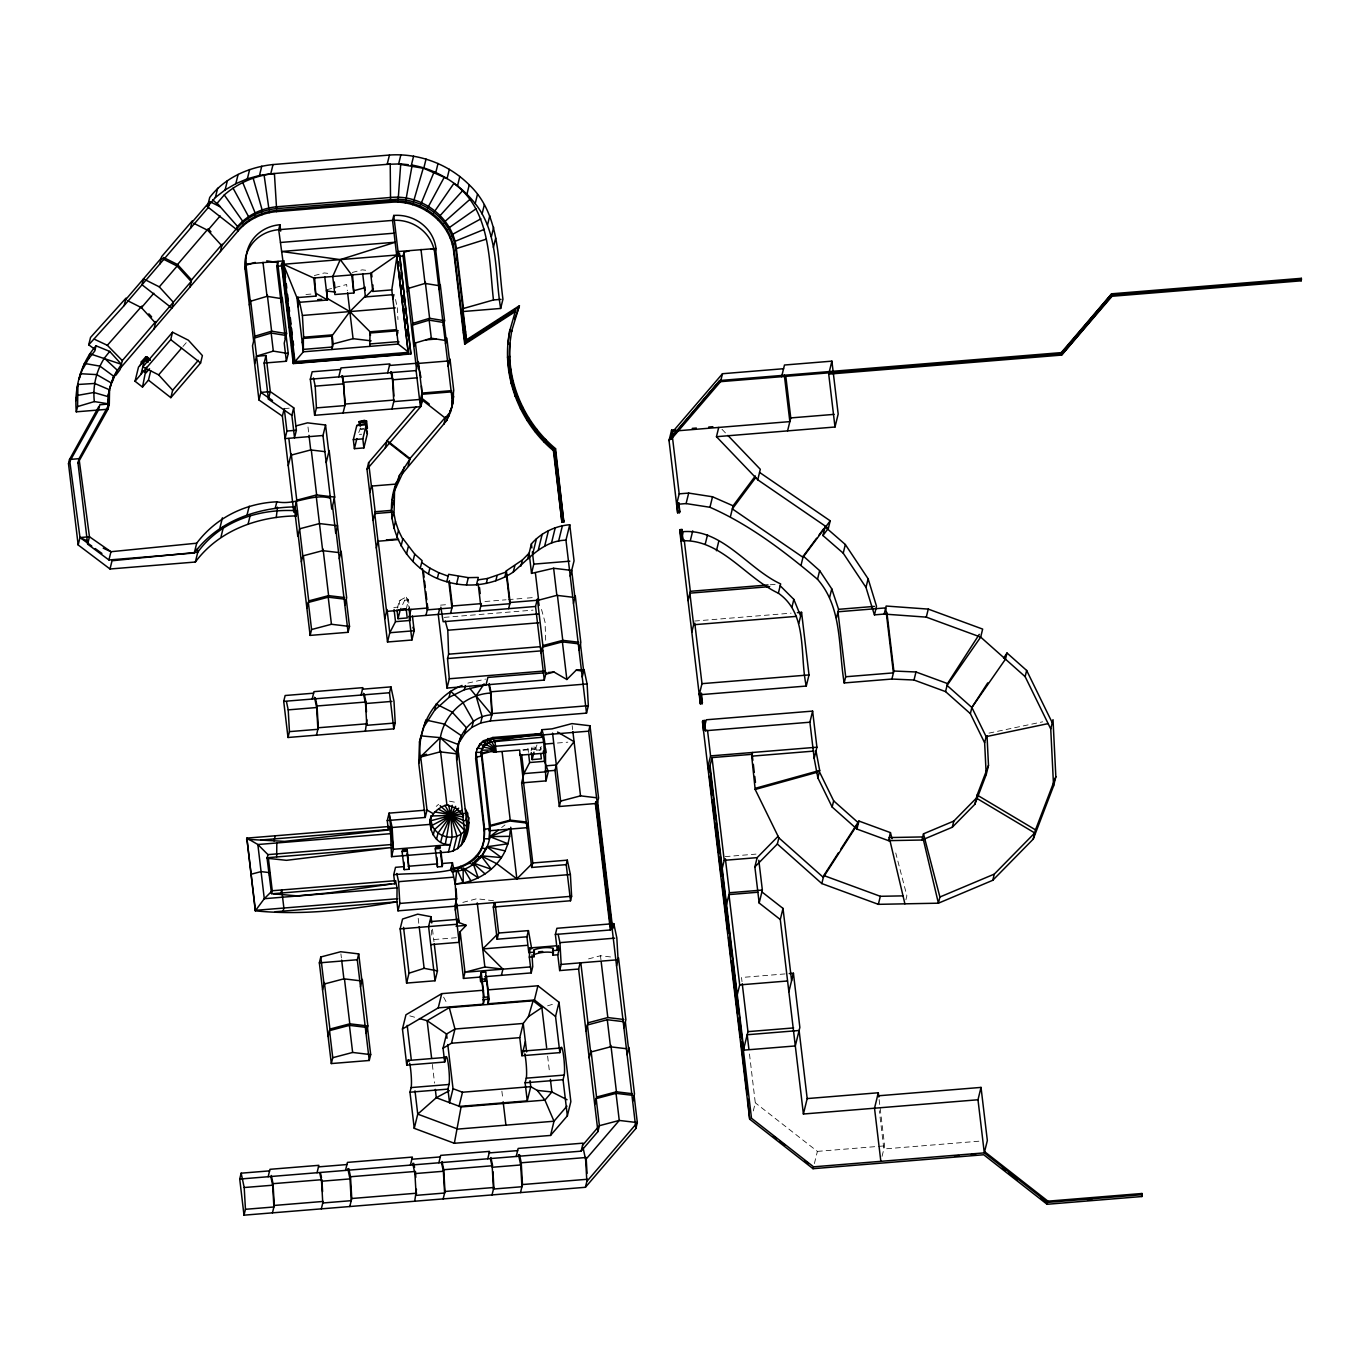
<?xml version="1.0" encoding="UTF-8"?>
<svg xmlns="http://www.w3.org/2000/svg" width="1370" height="1370" viewBox="0 0 1370 1370"><rect width="100%" height="100%" fill="white"/><g stroke="black" fill="none" stroke-linecap="round" stroke-linejoin="round"><path stroke-width="0.75" stroke-dasharray="5 3.75" d="M360.687 427.937L357.878 434.53L361.663 434.221M397.437 608.092L399.269 600.676L406.291 596.96L408.483 599.923L409.51 608.691L406.291 596.96L400.314 609.444M406.205 609.188L408.483 599.923L399.269 600.676L399.886 605.934M531.115 750.828L532.022 747.112M541.219 746.359L540.311 750.075L536.629 750.366M753.294 1110.933L755.281 1102.816L749.15 1051.252M814.396 1163.558L817.393 1151.382L755.281 1102.816M905.895 899.816L906.889 895.792L895.757 852.996M882.04 1156.383L884.626 1145.885L879.078 1099.151M536.989 744.972L534.42 750.332L534.009 746.821M182.981 346.507L187.022 341.781M436.208 806.399L438.606 804.276M501.625 827.548L504.982 824.946M547.589 1005.837L555.21 1003.474M522.843 749.887L540.705 747.301M314.364 275.558L324.296 272.938L329.708 273.572M352.296 272.459L362.228 269.839L367.657 270.472M326.745 289.755L346.627 284.498L347.363 290.748M462.837 902.402L476.76 898.737L494.81 900.895M588.552 958.897L600.471 955.746L612.51 957.185M467.855 683.099L485.579 679.109M988.969 733.121L1042.69 721.819M305.955 294.481L312.291 293.968M284.241 408.585L289.926 408.123M359.848 428.913L363.649 428.604M366.013 429.015L360.31 429.478L359.676 424.066M393.824 607.475L398.071 607.115M440.524 605.146L448.983 604.461M484.946 601.516L506.095 599.786M508.201 599.615L525.121 598.245M527.245 598.073L535.704 597.371M770.145 584.784L776.447 584.271M444.222 617.373L533.05 610.129M694.539 621.055L791.072 613.161M557.436 743.019L567.831 742.18M523.169 750.229L541.458 748.739M536.269 750.178L541.784 749.732M725.124 856.627L756 854.109M433.982 939.529L456.33 937.714M785.113 973.916L741.512 977.478L742.009 981.639M817.393 1151.382L876.218 1146.57M878.324 1146.399L884.626 1145.885M978.882 1141.21L883.873 1148.968L879.317 1110.727M449.463 801.159L457.563 802.734M409.801 1015.872L415.589 1017.482M721.973 429.272L726.408 433.896M443.623 997.137L447.391 1004.141M541.51 609.427L545.072 622.271L545.757 642.256M395.536 299.516L396.838 305.664M600.471 955.746L600.968 959.873M572.163 725.62L572.643 729.628M527.947 748.345L528.426 752.404M547.623 1056.133L549.627 1073.001M501.882 1091.154L502.893 1099.665M432.492 929.202L433.982 941.704M418.192 918.328L418.929 924.579M432.338 1064.404L434.564 1083.139M307.993 427.012L308.747 433.262M340.907 953.828L341.404 957.99M397.283 307.719L397.951 319.587M431.55 930.127L431.79 935.864"/><path stroke-width="1.5" d="M462.067 685.462C433.965 696.628 416.908 727.299 420.265 757.113L440.147 751.856C436.054 722.144 461.279 694.607 490.614 693.032L488.867 684.829M465.92 820.253L467.718 812.975L450.85 815.441L431.07 815.972C427.406 828.713 435.335 845.513 450.268 844.622L393.378 849.263L391.546 856.678L448.452 852.02C466.793 849.691 473.626 823.062 465.303 808.779M465.183 837.138L456.69 760.179C454.754 738.875 469.071 715.979 491.847 714.797L490.614 693.032M440.147 751.856L458.196 754.014L458.385 744.561L440.249 737.642L421.001 735.878L419.477 742.043L418.758 763.278L425.197 817.462L387.265 820.562L388.326 829.586L260.711 840.015M273.298 893.685L394.765 883.77L393.704 874.728C423.998 871.371 487.48 879.677 484.244 830.871L475.647 758.637L476.126 752.37L481.075 752.387L484.552 743.876L492.481 747.866L494.313 752.027L519.692 750.041L519.966 755.178L544.352 753.192L545.534 748.414L546.031 752.627M476.126 752.37L484.62 829.329L484.055 840.324M481.298 849.349L484.432 838.783L489.381 838.8L489.587 828.456L481.075 752.387L482.634 746.856L491.847 748.842L494.313 752.027M489.381 838.8L490.117 826.298L510 821.041L526.046 822.959M493.611 751.942L491.505 749.972L481.606 750.229L481.538 754.065L491.47 751.445L492.481 747.866L495.957 746.222L543.736 742.317L544.352 753.192M563.806 522.107L555.227 449.874C524.504 424.169 505.821 383.48 510.017 343.288C506.763 383.172 525.001 423.176 555.535 448.641L563.806 522.107L561.923 522.261L553.412 450.679C518.887 421.909 500.649 374.421 509.88 330.067L507.808 344.332L508.116 343.099M408.346 164.708L400.708 163.903L398.208 199.147L276.586 208.6C261.55 209.901 247.028 216.854 237.096 228.293L238.209 230.794L120.491 368.016M146.436 367.28L142.497 387.076L135.031 381.237L138.507 367.091L145.905 358.084L148.885 360.413M76.669 389.731L77.953 384.49L94.667 383.446L109.549 389.799L109.292 403.979L107.99 409.236L76.292 411.822C74.151 388.532 80.436 363.598 96.037 345.805L109.72 351.422L121.399 364.317L113.693 376.27L109.857 388.155L113.693 376.27L99.941 366.132L84.392 363.41L79.152 378.976L80.436 373.719L96.705 374.609L111.158 382.898L108.264 395.057L107.99 409.236L77.987 462.906L87.646 544.164L108.932 559.97L194.283 553C217.864 521.251 256.704 507.517 295.115 506.883L296.177 515.908C257.766 516.541 218.943 530.276 195.362 562.025L110.011 568.995L78.159 544.952L68.5 463.711L69.545 459.447L98.794 406.582M77.953 384.49L77.576 406.582L76.292 411.822M527.604 559.32L531.406 543.873C541.047 532.742 555.141 525.96 569.749 524.727L565.964 540.157C543.445 540.602 528.786 558.652 513.253 572.078C493.953 585.024 468.985 588.312 446.791 581.736C405.041 570.793 380.072 522.193 396.632 482.052L392.385 499.913M392.025 518.819L394.149 510.171L394.509 491.265M394.509 490.7L402.472 473.558L446.706 420.522L451.757 407.335L451.929 397.882L434.752 253.416L435.968 248.484A38.291 36.117 13.8 0 0 393.755 215.45L392.539 220.399L408.397 353.871L294.567 363.17L283.008 265.814L284.207 260.865L246.275 263.965L245.059 268.914L253.655 341.147M450.679 411.942L453.264 401.17L453.453 391.717M509.674 836.317L510.376 828.713L489.912 836.642C487.36 855.428 470.886 871.56 451.638 871.731L450.97 868.546C463.916 867.296 475.938 859.589 481.675 847.807L486.281 848.972L486.812 846.797L507.945 843.766L509.674 836.317L489.912 836.642L498.286 830.151M474.294 861.764L481.024 855.788L496.779 863.716L516.867 878.889L532.776 862.98L567.317 860.154L570.382 874.505L571.615 896.271L456.467 905.69L455.217 883.924L456.672 871.286M509.726 344.521L511.763 330.444L511.455 331.677L519.401 305.716L466.536 339.777L466.245 341.01L519.093 306.949L519.401 305.716M452.237 805.337L445.319 844.28M550.38 1079.32L551.887 1091.976L544.917 1100.11L461.073 1106.96L454.343 1143.282L414.254 1128.332L409.972 1092.215L411.103 1087.574A14.368 1.593 85.3 0 0 409.681 1063.257M294.567 363.17L294.944 361.611L408.774 352.313L398.225 344.058L391.786 289.892L397.197 254.974L370.653 273.383L313.747 278.024L283.384 264.273L278.709 229.698L279.925 224.749A38.291 36.117 13.8 0 0 246.275 263.965M88.725 344.829L90.557 337.414L125.989 298.146L124.173 305.561L88.725 344.829L95.129 349.504M75.692 400.742L76.977 395.502L93.862 392.488L108.932 396.872L107.648 402.129M83.108 368.65L88.451 358.94L89.735 353.7L121.399 364.317M96.037 345.805L94.753 351.045L88.451 358.94M77.987 462.906L79.032 458.676L109.292 403.979L94.342 401.581L77.576 406.582M108.264 395.057L109.549 389.799M112.391 381.528L117.118 370.037L104.343 358.169L109.72 351.422M155.855 321.505L122.307 360.601L120.115 369.558L115.834 375.294M78.159 544.952L79.991 537.537L69.545 459.447L79.032 458.676L89.461 536.766L87.646 544.164M159.862 263.965L161.677 256.567L192.331 220.827L190.516 228.242M139.654 365.995L145.905 358.084M140.99 374.301L144.466 360.156L147.446 362.502M154.039 328.92L155.478 323.046L191.166 281.449L177.141 266.071L161.3 258.108L125.612 299.705M142.497 387.076L148.457 380.141L150.717 370.876M108.932 559.97L110.953 551.716L89.461 536.766L79.991 537.537L91.79 546.082M110.011 568.995L112.032 560.758L197.76 552.23C220.519 520.549 259.786 508.287 297.444 510.77L296.177 515.908M135.031 381.237L170.719 339.64L172.534 332.225L188.375 340.205L202.4 355.583L200.585 362.999L170.839 397.66L148.457 380.141M464.704 344.212L465.012 342.979L515.634 310.356L515.326 311.589L464.704 344.212L453.727 251.875C450.422 221.7 420.059 199.386 390.382 202.332L276.569 211.631C261.944 212.881 247.85 219.662 238.209 230.794L207.452 206.733L209.713 197.468C224.577 177.792 248.929 167.054 273.024 164.554L389.457 155.05C418.723 152.96 448.504 164.092 469.242 184.864C500.392 214.217 497.635 260.386 502.944 299.191L500.666 308.455L462.735 311.555L466.245 341.01M189.711 287.323L191.543 279.908L222.197 244.185L220.364 251.583M207.452 206.733L215.364 197.503L217.642 188.238M170.839 397.66L172.671 390.244L198.342 360.31M215.364 197.503L225.108 189.933L227.386 180.669M225.108 189.933L235.828 183.683L238.106 174.418M235.828 183.683L247.353 178.819L249.631 169.555M237.096 228.293L237.558 226.444C247.49 215.004 262.012 208.035 277.048 206.75L390.998 197.434C421.6 194.42 452.939 217.436 456.381 248.569L463.488 308.473L462.735 311.555M242.233 223.087L242.678 221.238L224.286 194.934C238.226 182.758 255.984 175.257 274.411 173.562L276.586 208.6M243.243 225.656L243.552 224.423C252.799 216.323 264.65 211.477 276.86 210.398L390.69 201.099C420.35 198.153 450.73 220.467 454.035 250.624L465.012 342.979M248.141 218.498L248.586 216.648L233.054 188.118M247.353 178.819L259.495 175.446L261.773 166.181M248.98 221.221L249.272 219.988M254.649 214.696L255.111 212.847L242.73 182.467M255.282 217.539L255.573 216.306M259.495 175.446L270.746 173.819L273.024 164.554M261.653 211.751L262.115 209.884L253.142 178.1M262.047 214.679L262.355 213.446M269.034 209.696L264.085 175.052M269.188 212.71L269.496 211.477M249.357 305.031L250.573 300.081L254.871 336.198L252.508 345.788L258.947 399.971L282.374 416.155L293.796 512.226L296.759 500.187L291.228 453.658L288.265 465.697M276.569 211.631L276.86 210.398M194.283 553L196.698 543.205C215.878 517.757 245.144 503.269 276.826 501.814C295.338 505.616 312.12 493.012 330.29 498.149M195.362 562.025L197.76 552.23L197.331 548.634M285.354 338.561L276.774 266.328L277.99 261.379M254.666 363.838L256.55 356.114L273.315 351.114L288.265 353.528L286.364 361.252L264.136 363.067L268.434 399.184L291.861 415.367L294.533 437.835L296.382 430.266L293.711 407.798L270.301 391.632L260.814 392.402L258.947 399.971M399.732 255.385L410.88 353.974L293.266 363.581L281.484 264.427L281.86 262.886L283.761 262.732M220.005 527.604L222.402 517.826M221.067 536.629L223.481 526.851M264.136 363.067L266.003 355.498L256.515 356.268M281.055 302.445L282.271 297.495L286.57 333.612L284.224 343.185L286.364 361.252M268.434 399.184L270.301 391.632L266.003 355.498M297.992 306.675L299.362 301.109L302.41 315.46L303.66 337.225L302.291 342.791M247.165 514.452L249.186 506.215M248.244 523.477L250.265 515.24M293.266 363.581L293.146 357.81M282.374 416.155L284.241 408.585L286.912 431.036L285.046 438.606L322.977 435.506L325.563 425.008L307.496 422.85L295.577 426.001M391.888 294.755L365.447 296.913L365.756 295.68L349.847 311.589L331.814 336.13L303.352 338.458L303.352 351.816L294.944 361.611L283.384 264.273L296.913 297.632L315.905 296.091L314.603 277.562M291.861 415.367L293.711 407.798M275.182 508.51L276.826 501.814M335.479 292.067L326.437 290.988L326.745 289.755L327.516 300.013L299.054 302.342L297.906 296.965M276.26 517.535L277.476 507.225M421.463 385.963L422.217 399.269L420.402 406.684L314.62 415.315L310.322 379.199L312.154 371.784L340.599 369.472M314.62 415.315L316.436 407.9L315.203 386.152L313.456 377.949M331.814 349.487L333.184 343.938L332.122 334.897L303.66 337.225M353.837 292.992L351.679 274.925L340.291 259.615L281.586 251.498L395.399 242.199L340.291 259.615L332.722 276.483L334.862 294.533L353.837 292.992L352.535 274.462M389.457 155.05L387.179 164.314L400.708 163.903M338.784 376.887L340.976 367.931L389.851 363.923L387.659 372.88M400.879 154.827L398.601 164.092L423.758 168.322L447.065 178.562L449.343 169.298M301.366 561.769L302.89 555.603M390.536 199.301L390.227 164.092L270.746 173.819M326.197 462.598L329.16 450.559L334.691 497.087L331.728 509.126L322.977 435.506M390.382 202.332L390.69 201.099M343.065 413.004L345.274 404.047L342.723 376.116M391.786 289.892L372.794 291.433L372.931 284.96M397.865 202.195L398.173 200.962M369.763 346.387L370.054 331.797L349.847 311.589L327.824 298.78M411.308 165.427L413.586 156.163M255.299 910.827L264.29 898.703L272.253 890.74L395.519 880.67L397.06 887.846L396.923 901.82C350.155 909.663 302.701 915.622 255.299 910.827L246.84 838.115L389.08 826.504L390.621 833.679L391.546 856.678M398.208 199.147L405.914 199.952L412.164 165.102C436.979 169.555 459.618 183.888 475.202 203.582C498.8 233.157 494.69 273.401 500.666 308.455M405.332 202.983L405.64 201.75M362.485 689.196L390.929 686.867L393.995 701.217L395.228 722.983L393.789 728.857L288.008 737.488L283.71 701.371L285.148 695.515L313.61 693.186M306.897 608.314L308.729 600.899L303.438 556.477M408.397 353.871L396.82 256.515L398.036 251.566L393.755 215.45M353.323 439.65L356.799 425.505L365.362 423.604L367.365 433.759L363.889 447.904L354.402 448.675L353.323 439.65L362.81 438.879L366.287 424.734L356.799 425.505M410.88 353.974L399.475 253.279L397.591 253.433M412.644 204.678L412.952 203.445M466.536 339.777L455.919 250.419C453.247 227.506 435.386 208.103 413.483 201.715L423.381 167.722M359.676 424.066L360.053 422.525L365.739 422.063L366.389 427.474M354.402 448.675L356.885 438.571M423.758 168.322L426.036 159.057M250.847 875.361L251.138 874.231L261.071 871.611L270.095 872.69L269.445 875.327M416.48 369.009L403.054 256.002L403.962 252.303L409.561 250.642M346.285 599.341L349.504 626.433L348.066 632.306L310.117 635.406L311.572 629.532L308.353 602.44L328.218 597.183L344.281 599.101M392.847 298.917L393.909 294.601M288.008 737.488L289.447 731.631L288.214 709.865L286.467 701.663M365.739 422.063L365.79 427.217M419.7 207.281L420.008 206.031M420.761 204.387L434.204 171.695M339.315 558.686L341.13 551.271L346.661 597.799L344.846 605.215M390.895 884.078L340.719 891.202A105.028 32.88 -6.8 0 1 327.961 893L297.273 895.894L271.534 893.634L267.064 858.254L267.955 854.623L257.851 844.519L246.84 838.115L255.419 910.348L397.677 898.737M426.361 210.706L426.652 209.473M435.746 172.723L438.023 163.458M427.645 207.932L444.411 176.953M407.352 292.118L408.568 287.186L412.849 323.303L411.634 328.235M397.146 335.033L397.848 332.156M274.034 840.923L275.284 835.803M412.421 615.969L414.168 630.748L411.89 640.013L387.505 641.999L366.989 469.293L368.616 462.649L386.871 441.363M312.172 699.06L313.987 691.644L362.862 687.654L361.046 695.069M432.509 214.919L432.817 213.686M433.999 212.299L453.864 183.426C490.665 209.935 488.936 259.94 493.457 299.962L463.488 308.473M276.671 856.935L276.826 842.978M369.763 492.721L371.407 486.093L368.616 462.649M271.534 893.634L272.253 890.74L268.434 858.647M438.058 219.851L438.349 218.618M391.957 408.996L393.772 401.598L392.539 379.832L390.792 371.63M439.736 217.385L440.181 215.535L462.358 190.978M385.244 448.007L387.076 440.592L415.881 406.993M316.453 735.176L318.285 727.761L317.035 705.995L315.288 697.792M442.887 225.399L443.195 224.166M413.791 346.302L414.545 343.219L412.404 325.152L429.17 320.152L444.103 322.567L446.243 340.616L431.31 338.219L414.545 343.219M444.719 223.122L445.181 221.272L469.773 199.506M280.73 894.028L281.723 889.969L283.881 908.036L282.837 912.266M373.051 520.377L375.175 511.729L372.126 486.059M457.546 185.738L459.823 176.473M446.928 231.496L447.237 230.246M448.915 229.424L449.36 227.557L475.989 208.839M420.402 406.684L416.103 370.568L418.312 361.611L422.046 393.07L419.854 402.026M450.131 238.003L450.422 236.77M439.051 289.532L440.267 284.6L444.565 320.717L443.349 325.649M452.203 236.154L452.665 234.304L480.887 218.84M376.339 548.017L378.154 540.602L386.58 611.38L427.765 608.006L427.269 603.896M452.408 244.836L452.699 243.603M454.566 243.209L455.011 241.36L484.381 229.321M466.964 194.129L469.242 184.864M453.727 251.875L454.035 250.624M397.899 481.88L399.526 475.236L409.801 459.292L388.515 442.647M391.546 509.332L393.669 500.684M455.919 250.419L456.381 248.569L486.247 239.185M402.472 473.558L404.099 466.93M454.806 260.899L455.097 259.666L456.998 259.512M366.989 469.293L420.933 406.41L422.748 398.995L429.307 404.116M408.174 465.92L409.99 458.522L445.678 416.925L443.863 424.34M393.789 528.203L395.468 521.405L393.687 512.02L374.729 513.579L378 541.219L398.619 539.54M475.202 203.582L477.479 194.317M396.82 537.297L398.499 530.515L395.468 521.405M634.104 1095.503L637.324 1122.595L635.885 1128.469L585.418 1187.293L243.997 1215.173L239.716 1179.056L241.154 1173.182L269.599 1170.87M445.49 343.716L446.86 338.15L449.565 360.875L417.85 363.461L415.401 342.808M482.086 213.925L484.363 204.661M401.085 545.996L402.9 538.581L414.75 554.096L422.131 560.672L420.316 568.088M384.747 618.778L387.025 609.513L389.782 632.735L387.505 641.999M448.196 366.424L450.011 359.008L453.744 390.467L451.929 397.882M243.997 1215.173L245.453 1209.299L244.202 1187.533L241.154 1173.182M406.479 554.114L408.294 546.698M487.514 225.023L489.792 215.758M365.328 731.186L366.937 719.815M463.385 333.064L463.676 331.831L465.577 331.677L465.269 332.91M491.385 236.65L493.662 227.369M398.824 609.804L406.205 609.188L407.233 617.956L398.036 618.709L400.314 609.444L405.828 608.999M446.706 420.522L452.203 405.76M412.918 561.512L414.75 554.096M452.168 402.626L453.675 396.444M449 416.36L450.507 410.178M451.757 407.335L453.264 401.17M493.405 247.371L495.683 238.106M331.317 1063.565L332.756 1057.708L329.536 1030.617L349.418 1025.359L367.468 1027.517L370.688 1054.609L369.249 1060.483L331.317 1063.565L319.347 962.853L320.785 956.996L340.668 951.739L358.717 953.897L361.937 980.989L343.887 978.831L324.005 984.088L320.785 956.996M268.16 1176.727L269.976 1169.312L318.867 1165.322L317.035 1172.737M393.789 728.857L389.491 692.74L390.929 686.867M411.89 640.013L409.133 616.791L410.949 609.376M322.567 989.945L324.382 982.53L329.913 1029.075L328.098 1036.491M428.519 573.705L429.889 568.139L421.686 562.522M272.459 1212.844L274.274 1205.446L273.041 1183.68L271.294 1175.477M425.933 615.421L427.765 608.006M437.39 578.277L438.76 572.711L429.889 568.139M387.265 820.562L389.08 813.146L424.905 810.218M439.616 608.862L438.246 614.411L446.997 688.048L544.284 680.085L546.099 672.687M446.791 581.736L448.606 574.321L468.317 577.643L478.301 577.438L476.469 584.853M389.08 826.504L388.224 829.997L284.532 841.368L246.549 839.296M369.249 1060.483L357.279 959.754L358.717 953.897M514.897 317.874L514.589 319.107L519.093 306.949M507.499 357.501L507.79 356.268C508.921 392.06 526.474 426.43 553.72 449.446L561.923 522.261M509.4 357.501L509.708 356.268M508.612 370.671L508.921 369.438M456.553 583.997L458.368 576.582M450.559 613.417L452.374 606.002L449.36 580.657M510.513 370.482L510.822 369.249M360.498 986.845L362.331 979.43L367.862 1025.976L366.03 1033.391M419.477 742.043L425.847 720.021L444.394 724.079L461.142 735.536L456.861 750.726M511.164 383.703L511.472 382.47M418.758 763.278L420.573 755.863L426.532 754.288M513.031 383.326L513.339 382.093M393.704 874.728L395.519 867.33L403.944 866.628M424.323 726.203L434.65 710.191L436.157 704.009L452.134 712.075L466.279 727.556L464.755 733.738L459.618 741.718M446.997 688.048L449.274 678.766L447.545 658.508L448.606 654.192L447.784 630.234L445.25 621.055M466.502 585.041L468.317 577.643M402.095 851.575L402.472 850.034L407.215 849.64L408.979 869.248L404.236 869.642L402.095 851.575L406.839 851.181L407.215 849.64M394.765 883.77L395.519 880.67M515.137 396.444L515.428 395.211M516.935 395.879L517.226 394.646M404.236 869.642L403.91 862.072M321.333 1208.854L323.149 1201.439L274.274 1205.446M434.65 710.191L449.052 697.364L450.576 691.199L462.923 702.485L473.455 721.185L471.931 727.35L464.755 733.738M520.446 408.757L520.754 407.524M456.142 888.89L456.707 898.788L454.891 906.204L397.985 910.844L399.817 903.446L398.567 881.681L396.82 873.478M522.176 408.02L522.484 406.787M425.197 817.462L427.012 810.047L420.573 755.863M434.239 943.793L437.458 970.885L435.026 980.766L406.582 983.078L400.143 928.911L402.557 919.03L417.696 914.167L431.019 916.701L431.755 922.952M479.586 611.037L481.401 603.622L452.374 606.002M486.299 583.432L487.514 578.482L506.078 572.043L509.828 603.725L480.801 606.105L478.164 583.945M527.073 420.504L527.381 419.271M392.128 827.497L393.378 849.263L389.08 813.146L392.128 827.497L430.06 824.397L431.07 815.972M528.7 419.614L529.008 418.364M345.497 1170.408L347.466 1162.394L412.387 1157.085L410.418 1165.116M449.052 697.364L464.379 689.726L465.389 685.599M431.036 829.98L432.184 825.322L430.985 820.698L450.85 815.441L461.69 810.441M433.228 835.066L434.598 829.518L458.71 808.18M495.82 580.794L497.036 575.845M534.934 431.584L535.225 430.351M536.441 430.522L536.749 429.289M436.499 839.33L438.058 833.011L450.85 815.441L455.645 806.365M456.69 760.179L458.505 752.781L467.101 825.014L466.314 821.846M435.283 848.869L435.66 847.328L440.404 846.934L440.027 848.475L435.283 848.869L437.441 866.919L442.185 866.542L442.561 865.001L440.883 850.941M349.778 1206.525L351.765 1198.51L350.514 1176.744L348.768 1168.542M504.862 576.993L506.369 570.81L522.398 559.987L529.128 553.137L531.526 573.396L553.634 568.259L571.701 570.417L574.921 597.508M440.626 842.481L442.322 835.563L450.85 815.441L448.675 805.183M406.582 983.078L408.996 973.197L403.551 927.37M437.441 866.919L436.859 857.346M543.924 441.859L544.232 440.626M513.253 572.078L514.778 565.913M545.311 440.643L545.62 439.41M406.753 1065.124L407.883 1060.5L445.815 1057.4L444.685 1062.024L406.753 1065.124L402.455 1029.007L405.948 1014.793L441.739 993.644L483.559 990.219M431.019 916.701L428.587 926.582L435.026 980.766M448.452 852.02L452.1 837.207L450.85 815.441L444.942 805.44M508.63 608.674L510.137 602.492L506.369 570.81M471.931 727.35L480.664 723L482.171 716.818L476.041 695.926L469.704 688.185M520.891 566.153L522.398 559.987M475.647 758.637L476.041 757.096L481.007 756.223L481.76 753.14L487.72 751.565M453.282 851.01L456.929 836.179L450.85 815.441L440.13 805.68M484.552 743.876L484.021 746.033L480.065 743.876L477.12 749.39L480.065 743.876L483.661 740.673L492.858 737.488L540.944 733.549L541.681 737.3L489.963 742.026L484.021 746.033L482.103 749.013L477.496 747.849L475.75 753.911M450.593 870.087L452.425 862.672L441.876 863.528M553.412 450.679L553.72 449.446M479.688 745.417L483.661 740.673L486.71 743.653M555.227 449.874L555.535 448.641M457.649 848.835L461.296 834.005L464.875 830.819L450.85 815.441L438.537 809.242M480.664 723L490.323 720.962L492.155 713.564L490.922 691.799L489.176 683.596M532.656 554.182L536.441 538.753M461.228 845.65L464.875 830.819M483.285 742.215L487.634 740.04L488.011 738.498L489.963 742.026M465.269 832.412L468.917 817.599M463.796 841.659L468.831 822.325M531.526 573.396L533.803 564.132L532.365 551.973M460.269 868.049L460.645 866.508L462.598 870.036M538.376 549.747L542.16 534.3M487.634 740.04L492.481 739.029L492.858 737.488L493.885 741.204L540.944 733.549M455.354 910.159L456.878 903.977L459.087 922.592L466.245 925.366L460.166 931.634L459.19 942.32L430.728 944.649M544.678 546.065L548.462 530.618M468.985 863.699L469.362 862.158L472.427 865.138M429.803 921.65L458.248 919.321L457.032 924.253L400.143 928.911M544.284 680.085L535.533 606.465L537.365 599.05L542.88 645.595L541.064 653.01M551.459 543.205L555.244 527.775M402.455 1029.007L438.246 1007.858L441.739 993.644M476.161 857.312L476.537 855.77L480.493 857.945L486.812 846.797L505.17 850.89L507.945 843.766L489.912 836.642M484.244 830.871L484.62 829.329L489.587 828.456M414.254 1128.332L417.747 1114.118L414.99 1090.88M558.583 541.236L562.385 525.789M481.76 753.14L490.34 825.374L489.022 830.785L526.953 827.685L528.272 822.274L520.189 754.253L519.966 755.178M444.685 1062.024L443.041 1048.238L446.534 1034.025L454.977 1029.024L523.237 1023.458L528.443 1016.626L541.869 1007.618L533.118 1000.785L449.274 1007.635L427.149 1020.701L419.443 1018.561M480.065 977.084L480.613 981.605L485.357 981.211L485.956 972.066L481.212 972.443L480.065 977.084L463.471 978.437L464.995 972.255L460.166 931.634M443.041 1048.238L451.483 1043.238L454.977 1029.024L449.274 1007.635M414.716 1201.233L416.463 1189.246M570.245 576.273L574.047 560.844L569.749 524.727M567.317 860.154L566.221 864.641L531.68 867.467L521.628 782.886L523.905 773.605L529.625 762.542L528.666 754.425M447.784 1044.539L453.025 1088.705L449.548 1102.901L447.904 1089.116L449.035 1084.475A14.368 1.593 85.3 0 0 448.572 1066.305A14.368 1.593 85.3 0 0 445.815 1057.4M497.122 939.221L498.629 933.038L528.426 930.607L526.919 936.789L497.122 939.221L493.303 907.06L494.399 902.59M540.739 753.586L541.356 758.843L532.142 759.596L533.975 752.181M540.568 735.091L541.904 729.696L552.059 728.857L571.924 723.617L589.99 725.757L598.57 798.008L597.251 803.402M573.465 603.365L575.297 595.95L580.829 642.496L578.996 649.911M480.613 981.605L481.178 979.276L485.922 978.899A12.792 1.421 85.3 0 1 488.062 996.949L488.028 1003.782L534.437 999.997L555.535 1016.506L559.833 1052.622L521.901 1055.722L519.761 1037.655L523.237 1023.458L526.628 1051.937M541.681 737.3L542.212 735.142L543.736 742.317M438.862 1162.787L440.695 1155.372L489.569 1151.382L487.754 1158.797M485.357 981.211L485.922 978.899M438.246 1007.858L483.285 1004.176L483.319 997.343A12.792 1.421 85.3 0 0 481.178 979.276M483.285 1004.176L484.432 999.535M454.343 1143.282L550.534 1135.439L554.011 1121.225L544.917 1100.11L537.211 1090.4L530.755 1086.667L462.495 1092.232L459.001 1106.446L527.262 1100.863L530.755 1086.667L530.036 1080.639M521.628 782.886L546.013 780.883C544.506 763.929 547.503 746.462 541.904 729.696M488.028 1003.782L489.176 999.158L486.453 976.228M443.161 1198.904L444.976 1191.489L443.743 1169.723L441.996 1161.52M546.013 780.883L548.291 771.618L544.524 761.309L543.325 751.188M501.403 975.337L502.927 969.155L482.719 948.948L497.19 934.494M580.144 962.853L578.62 969.035L559.662 970.576L557.778 954.787L558.926 950.146L558.378 945.625L557.247 950.266L555.364 934.46L610.369 929.973L610.746 928.432L612.647 928.278L597.628 801.861L595.727 802.015L595.351 803.556L559.303 806.502L555.021 770.385L556.34 764.974L574.081 741.667L557.556 732.059M531.68 867.467L532.776 862.98L528.049 823.199M582.216 676.986L584.048 669.587L576.136 670.221L566.855 679.503L554.011 672.036L548.086 672.516M559.303 806.502L560.638 801.09L552.555 733.121M490.323 720.962L586.514 713.119L588.329 705.704L587.096 683.938L584.048 669.587M534.54 952.133L528.803 952.595L529.933 947.954L556.357 945.797M484.809 976.69L531.217 972.905L529.334 957.099L529.933 947.954M557.778 954.787L553.035 955.164L553.069 948.331A12.792 4.007 -6.8 0 0 534.112 949.889L534.077 956.722L529.334 957.099M635.885 1128.469L588.655 731.169L589.99 725.757M534.077 956.722L534.112 949.889M531.217 972.905L532.724 966.723L532.057 954.856M677.619 512.808L676.917 503.115L678.818 502.961L679.811 511.421L679.52 512.654L677.619 512.808L669.039 440.575L671.608 430.077L675.735 429.735M718.719 427.44L716.459 436.705L834.998 427.012L828.713 374.113L1061.613 355.087L1112.08 296.262L1301.192 280.816L1301.346 278.315L1111.669 293.796L1061.219 352.621L719.798 380.517L669.331 439.342L671.231 439.188L673.201 431.156L722.487 373.719L783.572 368.718M534.437 999.997L537.913 985.783L487.737 989.893M521.901 1055.722L525.395 1041.508M555.364 934.46L556.888 928.295L613.794 923.637L616.842 937.988L618.076 959.754L561.169 964.411L559.662 970.576M492.035 1194.914L493.868 1187.499L492.96 1171.675M553.035 955.164L553.069 948.331M527.262 1100.863L525.121 1082.814L526.251 1078.173A14.368 1.593 85.3 0 0 524.83 1053.838M493.303 907.06L570.519 900.758L571.615 896.271M516.199 1156.468L518.168 1148.437L583.089 1143.145L581.12 1151.16L239.716 1179.056M676.609 504.348L679.195 493.851L671.608 430.077M679.52 512.654L678.818 502.961M555.535 1016.506L559.029 1002.292L537.913 985.783M678.51 504.194L686.096 503.578L688.682 493.08L712.52 496.779L733.087 505.804L755.367 475.955M679.76 530.875L680.068 529.625L681.969 529.471L682.859 540.773C721.031 539.42 746.256 578.26 778.365 593.193C808.266 614.137 799.361 655.048 806.279 686.045L701.149 694.624L702.211 703.666L700.327 703.82L679.76 530.875L681.661 530.704L681.969 529.471M669.039 440.575L719.798 380.517M520.497 1192.585L522.467 1184.553L521.234 1162.787L519.487 1154.585M680.958 540.927L683.236 531.663C722.298 528.649 748.071 568.91 780.643 583.928L778.365 593.193M722.487 373.719L720.5 381.75L671.231 439.188M559.833 1052.622L560.981 1047.982L523.032 1051.081A14.368 1.593 85.3 0 1 524.316 1051.783M690.446 540.157L692.723 530.892M550.534 1135.439L567.351 1115.831L563.053 1079.714L564.2 1075.073A14.368 1.593 85.3 0 0 563.721 1056.904A14.368 1.593 85.3 0 0 560.981 1047.982M704.814 725.706L706.269 719.781L812.615 711.098L809.893 722.213L814.174 758.329L817.856 777.869L832.138 807.016L856.935 829.073L888.479 840.649L921.959 840.015L952.304 827.24L974.858 804.293L986.212 774.632L984.636 742.814L970.354 713.65L945.557 691.61L914.013 680.017L891.904 679.04L844.177 682.945C838.235 647.993 842.601 607.8 817.513 579.287C784.667 551.613 749.441 524.573 709.951 507.277L712.52 496.779M688.048 600.574L690.326 591.309L684.212 539.883M705.259 544.027L707.537 534.762M585.966 1030.839L587.953 1022.825L580.846 963.059M612.27 929.819L613.794 923.637M567.351 1115.831L570.845 1101.617L559.029 1002.292M691.799 632.169L693.631 624.754L689.863 593.159L769.683 586.634M589.186 1057.931L590.71 1051.766M716.442 550.74L718.719 541.475M616.568 965.936L618.538 957.904L625.885 1019.725L623.915 1027.74M730.518 516.319L733.087 505.804M594.717 1104.477L596.549 1097.062L591.018 1050.516M699.248 694.778L701.971 683.664L694.778 623.144M701.149 694.624L701.44 693.391L699.556 693.545L700.327 703.82M781.602 376.75L784.479 365.019L831.898 361.149L838.183 414.048L834.998 427.012M702.211 703.666L701.44 693.391M752.592 752.472L751.685 756.171L755.178 789.48L778.862 837.858L777.355 844.023L821.812 883.564L878.358 904.337L938.399 903.19L992.77 880.293L1033.22 839.125L1053.564 785.969L1050.739 728.926L1025.137 676.643L980.68 637.119L926.291 617.134L884.181 614.068L874.385 614.873L865.994 587.422L843.218 553.172L822.942 535.533L828.388 528.221L757.747 479.808L760.316 469.311L727.881 435.437M581.12 1151.16L597.937 1131.552L599.392 1125.695L596.173 1098.603L616.038 1093.346L632.101 1095.264M585.418 1187.293L586.925 1181.111M984.602 1151.639L1047.947 1201.165L1141.998 1193.493L1141.912 1196.524L1047.074 1204.281L983.729 1154.756L813.026 1168.696L749.681 1119.17L702.467 721.87L702.776 720.637L704.659 720.483L705.43 730.741L809.893 722.213M705.43 730.741L704.659 720.483M703.546 730.895L702.776 720.637M627.135 1054.832L628.95 1047.416L634.481 1093.962L632.666 1101.377M787.579 430.882L790.764 417.918L785.729 375.603M707.537 730.415L710.568 755.897L707.828 767.029L709.728 766.857L712.006 757.593L752.13 754.322L752.849 760.333M828.713 374.113L831.898 361.149M721.939 869.59L724.216 860.326L712.006 757.593M801.159 564.731L803.282 556.083L816.588 538.239M792.031 606.807L793.846 599.392L780.198 585.778M726.237 905.707L729.422 892.743L725.381 858.75M798.83 623.436L801.57 612.304L797.374 612.647M822.942 535.533L825.065 526.885M828.388 528.221L830.203 520.823L759.562 472.41M817.513 579.287L819.637 570.639L803.282 556.083M877.554 1095.863L981.023 1087.403L977.992 1099.767L803.402 1114.015L780.283 919.527L759.168 903.018L754.87 866.902L757.148 857.637L778.126 836.282M806.279 686.045L809.002 674.93L801.57 612.304M829.621 597.508L831.744 588.86L819.637 570.639M843.218 553.172L845.341 544.524L826.624 528.238M759.168 903.018L762.354 890.055L758.809 860.309M736.957 996.007L739.697 984.893L728.96 894.593L757.781 892.247M836.453 617.973L838.577 609.325L831.744 588.86M814.174 758.329L816.914 747.215L812.615 711.098M742.249 983.729L747.951 1031.644L743.396 1050.173L795.302 1045.944L799.857 1027.414L793.418 973.231L789.257 973.573M780.283 919.527L783.006 908.413L761.891 891.904M817.856 777.869L819.688 770.454L816.006 750.914M865.994 587.422L868.118 578.774L845.341 544.524M844.177 682.945L845.684 676.763L837.96 611.791L885.688 607.886L893.411 672.875L845.684 676.763M749.681 1119.17L747.712 1098.843M874.505 614.856L876.509 606.225L868.118 578.774M832.138 807.016L833.662 800.851L819.38 771.687M788.863 991.76L793.418 973.231M884.181 614.068L886.15 606.037L928.261 609.102L982.65 629.087L980.68 637.119L947.064 685.428L971.861 707.485L986.143 736.632L984.636 742.814M821.812 883.564L823.781 875.533L838.508 852.688M891.904 679.04L893.874 671.026L886.887 612.322M856.935 829.073L858.904 821.041L890.449 832.635L892.041 838.748M803.402 1114.015L807.187 1098.586L799.104 1030.497L747.198 1034.744L748.91 1049.18M926.291 617.134L928.261 609.102M914.013 680.017L915.982 671.985L947.526 683.579L979.259 634.361M888.479 840.649L890.449 832.635M813.026 1168.696L813.335 1167.463M878.358 904.337L880.328 896.305L902.796 895.877M945.557 691.61L947.526 683.579M921.959 840.015L923.483 833.833L953.811 821.075L976.382 798.111L1034.744 832.96L994.295 874.111L939.906 897.007L938.399 903.19L923.209 839.005M970.354 713.65L971.861 707.485L987.736 682.876M807.187 1098.586L878.307 1092.763L874.522 1108.21L880.841 1161.332M1061.219 352.621L1060.911 353.854L1111.669 293.796M1061.613 355.087L1112.389 295.029L1112.08 296.262M952.304 827.24L953.811 821.075M1052.246 722.744L1026.661 670.461L1007.001 652.993L1005.477 659.158L971.861 707.485M974.858 804.293L977.135 795.028L988.489 765.368L987.016 735.673M986.212 774.632L988.489 765.368M1025.137 676.643L1026.661 670.461M992.77 880.293L994.295 874.111M1050.739 728.926L1053.016 719.661L1055.842 776.704L1053.564 785.969M1033.22 839.125L1035.497 829.86L1055.842 776.704M1047.074 1204.281L1047.382 1203.048L1040.703 1197.825M1141.998 1193.493L1141.689 1194.726L1047.639 1202.398L1047.947 1201.165M1301.346 278.315L1301.192 280.816M509.571 331.3L515.634 310.356M528.443 1016.626L533.118 1000.785M429.923 820.63C432.012 812.787 439.376 807.153 446.894 804.789L456.21 808.283L463.608 815.681M399.526 475.236L396.135 484.072L371.407 486.093M394.063 609.496L395.502 621.655L389.782 632.735L414.168 630.748L412.918 627.306M104.343 358.169C96.208 370.979 92.595 386.477 94.342 401.581M68.5 463.711L98.503 410.007L99.804 404.767L109.292 403.979M505.17 850.89C496.197 870.036 476.126 882.605 455.217 883.924L452.597 871.611M840.786 849.16L858.904 821.041M1003.593 658.268L1007.001 652.993M484.107 683.853L476.041 695.926L491.847 714.797M448.23 414.339L445.37 418.158L422.44 400.228L421.737 394.303L451.329 391.888M755.846 477.376L732.333 508.904L802.974 557.316L830.203 520.823M819.02 534.985L823.849 528.495M191.954 222.368L208.428 203.171M124.173 305.561L208.36 207.452L209.798 201.578L220.262 206.836L212.692 199.797M224.286 194.934L217.128 203.274L237.558 226.444M163.441 257.44L177.518 264.53L208.171 228.79L210.98 231.873M127.376 300.578L141.452 307.668L153.817 293.266M159.297 286.861L173.322 302.256L171.884 308.113L142.018 284.772L143.456 278.898L159.297 286.861L177.141 266.071M193.718 223.259L207.795 230.348L220.142 215.946M236.907 228.122L221.803 245.727L207.795 230.348M147.498 357.245L145.751 356.799L140.99 362.348L147.498 357.245L150.306 360.07M141.949 363.786L145.528 359.625L148.508 361.954M172.534 332.225L142.805 366.886L158.646 374.866L172.671 390.244M149.553 368.77L145.973 372.931L142.994 370.602M158.646 374.866L181.628 348.083M566.957 1106.138L554.011 1121.225L457.837 1129.086L417.747 1114.118L436.294 1097.712L449.309 1090.708M582.558 1145.303L599.392 1125.695L619.257 1120.437L637.324 1122.595L586.857 1181.419L585.624 1159.654L583.003 1147.358M585.624 1159.654L619.257 1120.437L616.038 1093.346M94.29 339.178L107.34 345.308L141.829 306.126M460.645 866.508L456.381 871.337L450.97 868.546M238.517 229.561L243.552 224.423M754.87 866.902L777.355 844.023M373.411 288.967L365.447 296.913L362.707 273.846M420.265 757.113L440.249 737.642L458.196 754.014M408.996 973.197L424.135 968.333L437.458 970.885M255.282 262.423L245.983 265.215L250.265 301.332L267.03 296.331L281.98 298.728L277.682 262.612L266.722 260.848M430.694 248.912L435.677 249.717L439.958 285.833L425.025 283.419L408.26 288.419L403.962 252.303M254.871 336.198L271.62 331.197L286.57 333.612M288.265 353.528L286.107 335.462L271.174 333.064L254.409 338.065L260.814 392.402L272.527 400.485M412.849 323.303L429.615 318.302L444.565 320.717M755.486 788.247L819.688 770.454M755.178 789.48L817.376 772.235M354.436 290.526L364.386 287.888L364.677 286.655L365.105 290.269M333.184 343.938L353.066 338.681L371.116 340.839M324.776 451.621L310.716 449.942L290.851 455.2L288.865 438.52M296.759 500.187L316.641 494.93L334.691 497.087M338.75 552.572L322.686 550.654L302.821 555.912L296.382 501.728M308.729 600.899L328.612 595.642L344.658 597.56M311.572 629.532L331.437 624.275L349.504 626.433M536.971 600.608L556.854 595.351L572.9 597.269M542.88 645.595L562.762 640.338L578.825 642.256M578.431 643.797L562.385 641.879L542.503 647.137L545.722 674.228L554.011 672.036M560.638 801.09L580.52 795.85L596.567 797.768M490.34 825.374L510.222 820.116L526.268 822.034M502.927 969.155L484.877 966.997L464.995 972.255L530.601 966.895M329.913 1029.075L349.795 1023.818L367.862 1025.976M332.756 1057.708L352.638 1052.451L370.688 1054.609M587.953 1022.825L607.818 1017.567L623.881 1019.486M623.35 1021.643L607.287 1019.725L587.422 1024.983L590.641 1052.074L610.506 1046.817L626.569 1048.735M596.549 1097.062L616.431 1091.804L632.478 1093.722M359.419 425.299L358.991 421.703L364.369 420.333L366.578 421.069L367.434 428.296M464.379 689.726L486.042 684.846L487.857 677.431L544.027 672.858M986.143 736.632L1048.118 723.617M477.685 579.921L487.514 578.482M196.698 543.205L110.953 551.716L103.212 548.171M280.507 242.473L394.337 233.174M398.036 251.566L435.968 248.484M281.484 264.427L399.098 254.82M276.774 266.328L283.008 265.814M396.82 256.515L403.054 256.002M317.652 299.619L321.727 299.276M302.41 315.46L395.211 307.873M493.457 299.962L501.043 299.345M396.478 329.639L370.054 331.797L370.482 335.41M369.746 333.03L398.208 330.718M303.969 349.35L332.43 347.021L331.814 336.13M370.362 343.921L398.824 341.592L398.225 344.058L303.352 351.816L296.913 297.632M425.727 339.88L436.294 339.007M1111.378 295.029L1301.5 279.583M389.474 365.482L417.936 363.153L420.984 377.503M310.322 379.199L416.103 370.568M344.041 382.281L392.916 378.274L393.926 396.084M315.203 386.152L343.647 383.823L344.897 405.589L316.436 407.9M392.539 379.832L416.925 377.829M422.046 393.07L451.638 390.638M345.274 404.047L394.149 400.04M393.772 401.598L420.196 399.441M719.49 381.75L1061.921 353.854M358.991 421.703L366.578 421.069M286.912 431.036L296.382 430.266M790.764 417.918L834.056 414.374M692.227 428.382L696.354 428.056M708.718 427.046L712.845 426.704M673.201 431.156L789.856 421.617L784.325 375.072M375.175 511.729L392.043 510.342M679.195 493.851L688.682 493.08M562.214 521.028L564.115 520.874M677.927 511.575L679.811 511.421M386.408 539.934L396.718 539.078M683.168 539.54L681.267 539.694L680.068 529.625M533.803 564.132L569.817 561.186M510.137 602.492L538.633 600.163L535.413 573.071M690.326 591.309L768.039 584.956M409.133 616.791L535.533 606.465M395.502 621.655L410.401 620.439L408.962 608.28M538.341 613.931L443.161 621.706L440.849 607.218M447.784 630.234L538.718 622.802M838.577 609.325L874.403 606.396M693.631 624.754L796.449 616.363M448.606 654.192L539.54 646.76M447.545 658.508L542.708 650.733M449.274 678.766L544.455 670.992M283.71 701.371L389.491 692.74M317.035 705.995L365.927 702.005L366.475 711.903M490.922 691.799L587.096 683.938M288.214 709.865L316.658 707.537L317.891 729.302L289.447 731.631M363.358 693.288L365.533 703.546L391.957 701.389M701.971 683.664L809.002 674.93M318.285 727.761L367.16 723.771M492.155 713.564L588.329 705.704M395.228 722.983L366.783 725.312L365.533 703.546M700.618 702.587L702.519 702.416M492.481 739.029L588.655 731.169M702.467 721.87L704.368 721.716M703.837 729.662L705.738 729.508M544.952 744.047L553.274 743.362M529.625 762.542L544.524 761.309M546.185 765.813L556.34 764.974M710.568 755.897L816.914 747.215M544.866 771.207L555.021 770.385M546.253 771.789L523.905 773.605L521.645 754.613M751.685 756.171L813.917 751.085M390.621 833.679L257.851 844.519L264.29 898.703L397.06 887.846M267.955 854.623L391.238 844.554M267.201 857.723L390.484 847.653L286.45 860.326L267.064 858.254M408.157 866.285L437.664 863.871M398.567 881.681L453.367 877.194M724.216 860.326L757.148 857.637M455.217 883.924L570.382 874.505M275.147 911.769L396.923 901.82L397.985 910.844M399.817 903.446L456.707 898.788M729.422 892.743L762.354 890.055M456.022 926.206L466.245 925.366M482.719 948.948L527.245 945.317M558.189 934.443L559.936 942.646L614.736 938.159M319.347 962.853L357.279 959.754M538.598 951.807L542.657 951.482M552.504 950.66L558.926 950.146M483.319 997.343L488.062 996.949M482.754 999.655L489.176 999.158M739.697 984.893L787.442 980.989M451.483 1043.238L519.761 1037.655M747.951 1031.644L793.624 1027.928M411.103 1087.574L449.035 1084.475M526.251 1078.173L564.2 1075.073M409.972 1092.215L447.904 1089.116M525.121 1082.814L563.053 1079.714M318.474 1166.88L346.935 1164.551M411.856 1159.243L440.301 1156.914M489.193 1152.923L517.637 1150.612M350.514 1176.744L415.452 1171.436L415.778 1177.378M521.234 1162.787L586.154 1157.496M273.041 1183.68L321.916 1179.673L322.584 1191.557M443.743 1169.723L492.618 1165.733L490.871 1157.53M244.202 1187.533L272.664 1185.221L273.897 1206.987L245.453 1209.299M321.539 1181.231L349.984 1178.902L351.234 1200.668L322.772 1202.997L321.539 1181.231L319.792 1173.028M414.922 1173.593L443.366 1171.264L444.599 1193.03L416.155 1195.359L414.922 1173.593L412.73 1163.353M492.241 1167.274L520.703 1164.962L521.936 1186.728L493.474 1189.04L492.241 1167.274L490.494 1159.071M351.765 1198.51L416.685 1193.201M522.467 1184.553L587.387 1179.262M444.976 1191.489L493.868 1187.499M954.53 1155.92L958.743 1155.578M971.381 1154.55L975.611 1154.208M1087.42 1199.777L1091.633 1199.418M889.233 837.567L922.729 836.933M893.874 671.026L915.982 671.985M537.211 1090.4L551.887 1091.976L567.043 1099.699M576.136 670.221L583.671 671.129L580.452 644.037M462.889 816.88L434.495 811.896M686.096 503.578L709.951 507.277M405.914 199.952L413.483 201.715M491.47 751.445L492.806 751.787M463.128 867.878L478.25 877.845L472.958 862.963L491.299 869.214L481.024 855.788L501.437 857.586L486.812 846.797M438.76 572.711L448.161 576.171M823.781 875.533L880.328 896.305M453.025 1088.705L462.495 1092.232M461.073 1106.96L436.294 1097.712L435.317 1089.39M464.824 820.784L450.85 815.441L432.184 825.322C436.653 836.334 451.501 840.701 461.296 834.005L450.85 815.441L467.444 826.829M79.991 537.537L87.731 541.081M316.504 293.625L327.516 300.013L324.776 276.945M427.012 810.047L433.468 813.797M977.135 795.028L1035.497 829.86M95.164 548.531L101.911 553.429M387.076 440.592L409.99 458.522M170.719 339.64L200.585 362.999M145.751 356.799L150.22 360.31M1047.639 1202.398L984.294 1152.872L813.592 1166.829L751.496 1118.263L709.728 766.857M1002.378 1167.857L1005.7 1170.459M1009.039 1173.062L1017.379 1179.587M773.331 1136.175L776.653 1138.778M779.992 1141.381L784.993 1145.303M804.995 1160.938L808.334 1163.541M833.662 800.851L858.459 822.89L823.319 877.382L778.862 837.858M472.958 862.963L485.083 873.94M487.24 741.495L493.371 747.078L494.964 752.062M107.34 345.308L122.307 360.601M716.459 436.705L757.747 479.808M177.518 264.53L191.543 279.908M148.85 313.816L151.642 316.881M141.452 307.668L155.478 323.046M464.105 869.488L470.903 880.841M490.494 739.869L494.45 746.53L495.563 752.062M398.499 530.515L402.746 539.198M457.7 870.892L463.197 882.879L463.146 869.744M793.846 599.392L800.645 616.02M366.458 430.591L367.365 433.759M923.483 833.833L939.906 897.007M458.248 919.321L459.087 922.592M889.729 839.639L904.902 903.823M494.81 740.827L496.282 752.01M528.426 930.607L531.714 948.913M391.597 372.126L392.471 376.236M518.511 1154.704L520.703 1164.962M452.425 862.672L453.727 868.82M341.901 375.62L343.647 383.823M364.18 693.802L365.927 702.005M441.619 1163.079L443.366 1171.264M314.483 697.279L316.658 707.537M413.706 1163.233L414.579 1167.326M347.809 1168.644L349.984 1178.902M320.614 1173.525L321.488 1177.635M270.917 1177.018L272.664 1185.221M538.478 601.344L539.129 605.471M1141.689 1194.726L1141.912 1196.524M981.023 1087.403L987.342 1140.525L984.294 1152.872L977.992 1099.767M878.307 1092.763L878.821 1097.01M783.006 908.413L791.603 980.646M753.329 764.34L754.271 772.372M754.75 776.379L755.469 782.39M743.704 1048.94L710.037 765.624L708.136 765.779L708.889 772.149M681.661 530.704L682.859 540.773M709.403 776.396L711.664 795.49M712.16 799.72L714.438 818.815M714.934 823.062L718.479 852.756M718.976 857.003L721.236 876.098M721.75 880.345L728.052 933.364M728.549 937.611L730.826 956.705M731.323 960.952L737.625 1013.988M738.139 1018.218L740.399 1037.313M740.913 1041.56L747.215 1094.596M625.354 1021.883L628.573 1048.975M565.964 540.157L586.514 713.119M595.727 802.015L610.746 928.432M595.351 803.556L610.369 929.973M601.207 961.928L607.818 1017.567M557.487 595.916L562.762 640.338M610.9 1045.259L616.431 1091.804M553.634 568.259L556.854 595.351M562.385 641.879L566.855 679.503M572.883 731.631L580.52 795.85M607.287 1019.725L610.506 1046.817M531.406 543.873L531.885 547.931M566.221 864.641L570.519 900.758M578.62 969.035L597.937 1131.552M531.32 752.575L532.142 759.596M541.869 1007.618L546.63 1047.69M526.919 936.789L528.803 952.595M502.139 752.13L510.222 820.116M510.736 827.24L516.867 878.889M479.5 587.507L480.219 593.553M425.317 282.186L429.615 318.302M420.984 249.426L425.025 283.419M429.17 320.152L431.31 338.219M495.049 902.899L498.629 933.038M448.915 582.507L451.912 607.852L427.303 609.856L422.405 568.704M420.778 405.143L420.933 406.41M503.15 1101.788L505.924 1125.147M477.257 902.916L484.877 966.997M398.584 261.893L399.098 266.123M399.852 272.476L400.605 278.829M401.359 285.166L401.855 289.395M402.609 295.749L403.362 302.102M404.116 308.455L404.63 312.685M405.383 319.039L405.88 323.269M406.633 329.605L407.387 335.958M481.212 972.443L484.175 997.446M423.364 570.965L424.083 577.13M424.58 581.257L425.317 587.422M425.796 591.549L426.789 599.769M440.455 750.623L446.894 804.789M454.891 906.204L463.471 978.437M371.493 272.921L371.972 276.928M440.267 850.479L442.185 866.542M370.653 273.383L372.794 291.433M396.992 609.941L398.036 618.709M447.031 1038.237L446.534 1034.025L427.149 1020.701L431.601 1058.171M347.62 292.837L353.066 338.681M362.81 438.879L363.889 447.904M360.053 422.525L360.481 426.138M419.186 926.668L424.135 968.333M407.078 853.202L408.979 869.248M334.28 282.032L334.999 288.06M407.198 1025.359L411.223 1059.181M313.747 278.024L315.905 296.091M325.563 425.008L328.783 452.1M334.314 498.629L340.753 552.812M336.095 531.594L348.066 632.306M332.499 506.044L335.701 533.135L337.534 525.72L319.467 523.563L299.602 528.82L297.769 536.235L294.55 509.143M311.35 450.507L316.641 494.93M323.08 549.113L328.612 595.642M308.986 435.352L310.716 449.942M316.247 496.471L322.686 550.654M328.218 597.183L331.437 624.275M279.925 224.749L280.679 231.136M284.772 271.192L285.525 277.545M286.279 283.881L286.775 288.128M287.529 294.464L288.282 300.818M289.036 307.171L289.55 311.401M290.303 317.754L291.056 324.091M291.553 328.338L292.307 334.674M293.06 341.027L293.574 345.257M282.117 264.992L282.871 271.311M283.367 275.541L285.628 294.533M286.125 298.746L288.385 317.737M288.882 321.95L289.635 328.286M290.389 334.605L291.142 340.942M291.639 345.154L292.392 351.491M298.146 534.694L310.117 635.406M267.338 295.081L271.62 331.197M262.989 262.338L267.03 296.331M271.174 333.064L273.315 351.114M344.521 979.396L349.795 1023.818M341.661 960.079L343.887 978.831M349.418 1025.359L352.638 1052.451M586.257 1159.465L587.045 1173.319M559.936 942.646L561.169 964.411M534.642 954.393A12.792 4.007 -6.8 0 1 553.617 952.852M434.752 253.416A38.291 36.117 13.8 0 0 392.539 220.399L278.709 229.698A38.291 36.117 13.8 0 0 245.059 268.914M407.883 1060.5A14.368 1.593 85.3 0 1 409.168 1061.185"/></g></svg>
